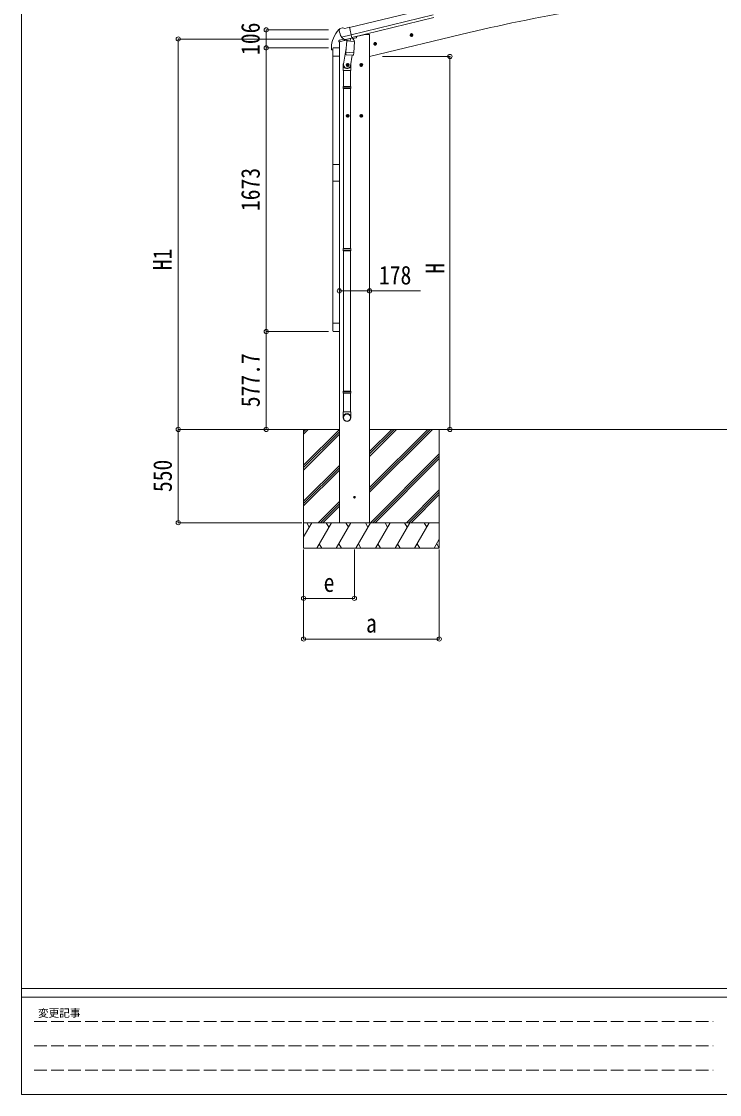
# Model space of a CAD drawing. Units: millimetres at full size. Extents: x -6988 to 7066, y -4877 to 4823.
# Drawn here: x -6988 to -2873, y -4877 to 1453 of the extents above; entities that cross this region are included whole.
import ezdxf
from ezdxf.enums import TextEntityAlignment as Align

# ---------------------------------------------------------------- set-up
doc = ezdxf.new("R2010")
doc.units = ezdxf.units.MM
doc.header["$LTSCALE"] = 25
doc.header["$PDMODE"] = 32
doc.header["$PDSIZE"] = 25
doc.linetypes.add('DASHED3', pattern=[4, 3, -1])
for name, color, linetype, lineweight in [('0-0_0', 7, 'Continuous', 9), ('0-1_本体', 4, 'Continuous', 9), ('0-2_部品', 7, 'Continuous', 9), ('0-A_寸法', 6, 'Continuous', 9), ('1-1_GLASS', 4, 'Continuous', 9), ('1-2_GLASS_SEAL', 7, 'Continuous', 9), ('1-A', 6, 'Continuous', 9), ('F-0_240', 7, 'Continuous', 9)]:
    doc.layers.add(name, color=color, linetype=linetype, lineweight=lineweight)
doc.styles.add('ＭＳ ゴシック', font='')
doc.styles.get('ＭＳ ゴシック').set_extended_font_data('MS Gothic')

msp = doc.modelspace()

# ---------------------------------------------------------------- linework, layer by layer
at = {"layer": '0-0_0'}
for p, q in [((-5710.74, -953.98), (-5113.86, -953.98)), ((-5324.86, -981.31), (-5297.48, -953.93)), ((-5324.86, -967.17), (-5311.62, -953.93)), ((-5324.86, -953.98), (-5324.86, -1653.93)), ((-5324.86, -1165.16), (-5113.86, -954.16)), ((-5324.86, -1179.3), (-5113.86, -968.3)), ((-5324.86, -1193.44), (-5113.86, -982.44)), ((-4935.86, -1324.94), (-4564.84, -953.93)), ((-4935.86, -1296.65), (-4593.13, -953.93)), ((-4935.86, -1310.8), (-4578.98, -953.93)), ((-4935.86, -1112.81), (-4776.98, -953.93)), ((-4935.86, -1098.67), (-4791.12, -953.93)), ((-4935.86, -1084.52), (-4805.26, -953.93)), ((-4935.86, -953.98), (-1057.04, -953.98)), ((-4524.86, -953.93), (-4524.86, -1653.93)), ((-4931, -1503.93), (-4524.86, -1097.79)), ((-4916.86, -1503.93), (-4524.86, -1111.93)), ((-4902.71, -1503.93), (-4524.86, -1126.07)), ((-5324.86, -1377.29), (-5113.86, -1166.29)), ((-5324.86, -1391.43), (-5113.86, -1180.43)), ((-5324.86, -1405.57), (-5113.86, -1194.57)), ((-4718.87, -1503.93), (-4524.86, -1309.92)), ((-4704.72, -1503.93), (-4524.86, -1324.06)), ((-5239.37, -1503.93), (-5113.86, -1378.42)), ((-4690.58, -1503.93), (-4524.86, -1338.2)), ((-5225.22, -1503.93), (-5113.86, -1392.56)), ((-5211.08, -1503.93), (-5113.86, -1406.7)), ((-4524.86, -1503.93), (-5324.86, -1503.93)), ((-5324.86, -1587.76), (-5276.46, -1503.93)), ((-5291.46, -1529.91), (-5306.46, -1503.93)), ((-5247.59, -1653.93), (-5160.99, -1503.93)), ((-5175.99, -1529.91), (-5190.99, -1503.93)), ((-5132.12, -1653.93), (-5045.52, -1503.93)), ((-4935.86, -1503.93), (-5113.86, -1503.93)), ((-5060.52, -1529.91), (-5075.52, -1503.93)), ((-5016.65, -1653.93), (-4930.05, -1503.93)), ((-4945.05, -1529.91), (-4960.05, -1503.93)), ((-4901.18, -1653.93), (-4814.58, -1503.93)), ((-4829.58, -1529.91), (-4844.58, -1503.93)), ((-4785.71, -1653.93), (-4699.11, -1503.93)), ((-4729.11, -1503.93), (-4714.11, -1529.91)), ((-4670.24, -1653.93), (-4583.64, -1503.93)), ((-4598.64, -1529.91), (-4613.64, -1503.93)), ((-5232.59, -1627.95), (-5217.59, -1653.93)), ((-5117.12, -1627.95), (-5102.12, -1653.93)), ((-5001.65, -1627.95), (-4986.65, -1653.93)), ((-4886.18, -1627.95), (-4871.18, -1653.93)), ((-4770.71, -1627.95), (-4755.71, -1653.93)), ((-4655.24, -1627.95), (-4640.24, -1653.93)), ((-4554.77, -1653.93), (-4524.86, -1602.12)), ((-4539.77, -1627.95), (-4524.86, -1653.78)), ((-5324.86, -1653.93), (-4524.86, -1653.93))]:
    msp.add_line(p, q, dxfattribs=at)
msp.add_circle((-5024.86, -1353.93), 5, dxfattribs=at)
at = {"layer": '0-1_本体'}
for p, q in [((-5054.39, 1416.22), (-4571.51, 1533.7)), ((-5044.31, 1374.25), (-4561.3, 1491.72)), ((-5040.38, 1357.87), (-4557.32, 1475.36)), ((-5113.86, -1503.93), (-5113.86, 1332.63)), ((-5011.87, 1363.59), (-4959.86, 1376.07)), ((-4935.86, 1376.07), (-4959.86, 1376.07)), ((-4935.86, 1376.07), (-4935.86, -1503.93)), ((-4347.78, 1387.26), (-4935.83, 1246.08))]:
    msp.add_line(p, q, dxfattribs=at)
at = {"layer": '0-1_本体', "color": 6}
msp.add_line((-4935.86, -136.62), (-5113.86, -136.62), dxfattribs=at)
at = {"layer": '0-1_本体'}
msp.add_arc((-2192.76, -7608.44), 9250.23, 94.95525, 103.47191, dxfattribs=at)
at = {"layer": '0-2_部品'}
for p, q in [((-5115.85, 1400.64), (-5115.57, 1399.49)), ((-5111.63, 1409.22), (-5115.48, 1402.92)), ((-5108.53, 1411.47), (-5095.35, 1414.63)), ((-5080.79, 1411.96), (-5094.05, 1414.65)), ((-5080.79, 1411.96), (-5054.86, 1418.18)), ((-5116.42, 1332.01), (-5073.4, 1342.34)), ((-5116.42, 1338.9), (-5116.42, 1332.01)), ((-5087.96, 1348.1), (-5114.12, 1341.82)), ((-5101.79, 1360.34), (-5044.28, 1374.14)), ((-5084.94, 1345.43), (-5101.32, 1359.92)), ((-5082.23, 1344.86), (-5074.71, 1346.66)), ((-5081.39, 1344.96), (-5079.86, 1345.33)), ((-5079.86, 1345.33), (-5043.16, 1354.14)), ((-5078.03, 1345.1), (-5078.08, 1344.36)), ((-5077.32, 1343.32), (-5051.51, 1336.89)), ((-5070.4, 1337.97), (-5075.08, 1271.14)), ((-5024.72, 1334.78), (-5070.4, 1337.97)), ((-5068.63, 1341.15), (-5068.86, 1337.87)), ((-5049.11, 1352.32), (-5050.13, 1337.71)), ((-5043.16, 1354.14), (-5041.63, 1354.51)), ((-5040.08, 1356.61), (-5039.13, 1356.55)), ((-5039.13, 1356.55), (-5025.82, 1341.23)), ((-5034.83, 1351.6), (-5015.7, 1356.19)), ((-5029.39, 1267.94), (-5024.72, 1334.78)), ((-5025.82, 1341.23), (-5026.26, 1334.89)), ((-5011.87, 1364.81), (-5011.87, 1361.06)), ((-4900.23, 1311.09), (-4904.89, 1330.53)), ((-4698.35, 1369.84), (-4678.9, 1374.51)), ((-4693.79, 1377.62), (-4695.92, 1370.42)), ((-4686.49, 1379.37), (-4693.79, 1377.62)), ((-4686.29, 1362.45), (-4690.96, 1381.89)), ((-4681.33, 1373.92), (-4686.49, 1379.37)), ((-4683.46, 1366.73), (-4681.33, 1373.92)), ((-5073.35, 1295.9), (-5089.26, 1199.73)), ((-5075.94, 1258.67), (-5075.07, 1271.14)), ((-5029.39, 1267.94), (-5075.08, 1271.14)), ((-5029.4, 1267.94), (-5030.29, 1255.25)), ((-4912.28, 1318.48), (-4892.84, 1323.14)), ((-4907.73, 1326.25), (-4909.86, 1319.06)), ((-4900.43, 1328.01), (-4907.73, 1326.25)), ((-4895.26, 1322.56), (-4900.43, 1328.01)), ((-4897.39, 1315.37), (-4895.26, 1322.56)), ((-5075.54, 1257.31), (-5075.54, 1257.31)), ((-5074.09, 1256.53), (-5032.4, 1253.62)), ((-5064.86, 1203.34), (-5071.36, 1199.58)), ((-5064.86, 1185.83), (-5064.86, 1205.83)), ((-5058.36, 1199.58), (-5064.86, 1203.34)), ((-5037.82, 1254), (-5048.56, 1190.41)), ((-4984.86, 1203.34), (-4991.36, 1199.58)), ((-4984.86, 1185.83), (-4984.86, 1205.83)), ((-4978.36, 1199.58), (-4984.86, 1203.34)), ((-5091.41, 1162.57), (-5091.41, 1196.92)), ((-5045.41, 1162.57), (-5091.41, 1162.57)), ((-5089.41, 1162.57), (-5089.41, 1068.57)), ((-5054.86, 1195.83), (-5074.86, 1195.83)), ((-5071.36, 1199.58), (-5071.36, 1192.08)), ((-5071.36, 1192.08), (-5064.86, 1188.32)), ((-5047.41, 1162.57), (-5047.41, 1068.57)), ((-5045.41, 1197.23), (-5045.41, 1162.57)), ((-4974.86, 1195.83), (-4994.86, 1195.83)), ((-4991.36, 1199.58), (-4991.36, 1192.08)), ((-4991.36, 1192.08), (-4984.86, 1188.32)), ((-5091.41, 1066.57), (-5090.41, 1068.57)), ((-5045.41, 1066.57), (-5091.41, 1066.57)), ((-5045.41, 1058.57), (-5091.41, 1058.57)), ((-5046.41, 1068.57), (-5090.41, 1068.57)), ((-5046.41, 1056.57), (-5090.41, 1056.57)), ((-5089.41, 1056.57), (-5089.41, 112.38)), ((-5047.41, 1056.57), (-5047.41, 112.38)), ((-5045.41, 1066.57), (-5046.41, 1068.57)), ((-5045.41, 1058.57), (-5046.41, 1056.57)), ((-5045.41, 1066.57), (-5045.41, 1058.57)), ((-5054.86, 895.83), (-5074.86, 895.83)), ((-5064.86, 903.34), (-5071.36, 899.58)), ((-5071.36, 899.58), (-5071.36, 892.08)), ((-5071.36, 892.08), (-5064.86, 888.32)), ((-5064.86, 885.83), (-5064.86, 905.83)), ((-5058.36, 899.58), (-5064.86, 903.34)), ((-4974.86, 895.83), (-4994.86, 895.83)), ((-4984.86, 903.34), (-4991.36, 899.58)), ((-4991.36, 899.58), (-4991.36, 892.08)), ((-4991.36, 892.08), (-4984.86, 888.32)), ((-4984.86, 885.83), (-4984.86, 905.83)), ((-4978.36, 899.58), (-4984.86, 903.34)), ((-5091.41, 110.38), (-5090.41, 112.38)), ((-5045.41, 110.38), (-5091.41, 110.38)), ((-5045.41, 102.38), (-5091.41, 102.38)), ((-5046.41, 112.38), (-5090.41, 112.38)), ((-5046.41, 100.38), (-5090.41, 100.38)), ((-5089.41, 100.38), (-5089.41, -727.8)), ((-5047.41, 100.38), (-5047.41, -727.8)), ((-5045.41, 110.38), (-5046.41, 112.38)), ((-5045.41, 102.38), (-5046.41, 100.38)), ((-5045.41, 110.38), (-5045.41, 102.38)), ((-5091.41, -729.8), (-5090.41, -727.8)), ((-5045.41, -729.8), (-5091.41, -729.8)), ((-5045.41, -737.8), (-5091.41, -737.8)), ((-5046.41, -727.8), (-5090.41, -727.8)), ((-5046.41, -739.8), (-5090.41, -739.8)), ((-5089.41, -739.8), (-5089.41, -849.8)), ((-5047.41, -739.8), (-5047.41, -849.8)), ((-5045.41, -729.8), (-5046.41, -727.8)), ((-5045.41, -737.8), (-5046.41, -739.8)), ((-5045.41, -729.8), (-5045.41, -737.8)), ((-5091.41, -883.94), (-5091.41, -849.8)), ((-5045.41, -849.8), (-5091.41, -849.8)), ((-5045.41, -883.94), (-5045.41, -849.8))]:
    msp.add_line(p, q, dxfattribs=at)
for points in [[(-5049.43, 1352.73), (-5039.71, 1355.07), (-5054.86, 1418.18)], [(-5102.06, 1360.91), (-5101.48, 1360.07), (-5101.32, 1359.92)], [(-5049.43, 1352.73), (-5049.66, 1352.58), (-5074.43, 1346.63), (-5074.71, 1346.66)], [(-4695.92, 1370.42), (-4690.76, 1364.97), (-4683.46, 1366.73)], [(-4909.86, 1319.06), (-4904.69, 1313.61), (-4897.39, 1315.37)], [(-5064.86, 1188.32), (-5058.36, 1192.08), (-5058.36, 1199.58)], [(-4984.86, 1188.32), (-4978.36, 1192.08), (-4978.36, 1199.58)], [(-5091.41, 1066.57), (-5091.41, 1058.57), (-5090.41, 1056.57)], [(-5064.86, 888.32), (-5058.36, 892.08), (-5058.36, 899.58)], [(-4984.86, 888.32), (-4978.36, 892.08), (-4978.36, 899.58)], [(-5091.41, 110.38), (-5091.41, 102.38), (-5090.41, 100.38)], [(-5091.41, -729.8), (-5091.41, -737.8), (-5090.41, -739.8)]]:
    msp.add_lwpolyline(points, dxfattribs=at)
for centre, radius in [((-4902.56, 1320.81), 8.5), ((-4688.63, 1372.17), 8.5), ((-4688.63, 1372.17), 7.7), ((-4688.63, 1372.17), 6.5), ((-4902.56, 1320.81), 7.7), ((-4902.56, 1320.81), 6.5), ((-5064.86, 1195.83), 8.5), ((-5064.86, 1195.83), 7.7), ((-4984.86, 1195.83), 8.5), ((-4984.86, 1195.83), 7.7), ((-5064.86, 1195.83), 6.5), ((-4984.86, 1195.83), 6.5), ((-5064.86, 895.83), 8.5), ((-5064.86, 895.83), 7.7), ((-5064.86, 895.83), 6.5), ((-4984.86, 895.83), 8.5), ((-4984.86, 895.83), 7.7), ((-4984.86, 895.83), 6.5)]:
    msp.add_circle(centre, radius, dxfattribs=at)
at = {"layer": '0-2_部品', "color": 4}
msp.add_circle((-5024.86, -1353.93), 4.5, dxfattribs=at)
at = {"layer": '0-2_部品'}
for centre, radius, start, end in [((-4918.76, 1446.74), 202.4, 193.5, 205.09125), ((-5107.36, 1406.6), 5, 103.5, 148.5), ((-5094.65, 1411.71), 3, 78.5, 103.5), ((-5113.42, 1338.9), 3, 103.5, 180), ((-5081.51, 1345.45), 0.5, 248.23754, 283.5), ((-5078.52, 1345.14), 0.5, 356, 103.5), ((-5077.08, 1344.29), 1, 176, 256), ((-5051.15, 1337.86), 1.03, 250.03897, 351.96569), ((-5048.51, 1352.24), 0.604, 100.59842, 172.20595), ((-5041.75, 1355), 0.5, 283.5, 318.76246), ((-5016.87, 1361.06), 5, 283.5, 0), ((-5074, 1258.5), 1.95, 175.04017, 217.47766), ((-5073.95, 1258.53), 2, 217.40962, 266), ((-5032.26, 1255.61), 2, 266, 349.46843), ((-5061.41, 1196.92), 30, 177.45142, 180)]:
    msp.add_arc(centre, radius, start, end, dxfattribs=at)
for centre, major_axis, ratio, start_param, end_param in [((-5112.93, 1401.35), (-1.57, -2.57), 0.99628, 4.712389, 5.4996506), ((-5082.95, 1347.68), (-0.73, -2.92), 0.997631, 5.8041905, 6.6006116), ((-5082.9, 1347.91), (2.63, 3.16), 0.650902, 4.0958226, 4.1686332), ((-5082.93, 1347.78), (-0.73, -2.92), 0.997631, 0.3902369, 0.4789948), ((-5068.41, 1197.23), (23, 0), 0.996195, 2.5560258, 6.5663028), ((-5068.41, 1197.23), (21, 0), 0.996195, 2.9349147, 5.9512394), ((-5068.41, -882.2), (-23, 0), 0.996195, 3.1415927, 6.2831853), ((-5068.41, -883.94), (-23, 0), 0.996195, 3.1415927, 6.2831853), ((-5068.41, -883.94), (0, -23.43), 0.981806, 4.712389, 7.8539816)]:
    msp.add_ellipse(centre, major_axis=major_axis, ratio=ratio, start_param=start_param, end_param=end_param, dxfattribs=at)
msp.add_ellipse((-5068.41, -883.94), major_axis=(21, 0), ratio=0.996195, dxfattribs=at)
at = {"layer": '0-A_寸法'}
for p, q in [((-6063.43, 1349.07), (-5177.17, 1349.07)), ((-6063.43, -953.93), (-6063.43, 1349.07)), ((-4462.06, 1246.07), (-4859.17, 1246.07)), ((-4462.06, -953.93), (-4462.06, 1246.07)), ((-4935.86, -136.62), (-4635.86, -136.62)), ((-6063.43, -953.93), (-5335.32, -953.93)), ((-6063.43, -1503.93), (-6063.43, -953.93)), ((-6063.43, -1503.93), (-5335.32, -1503.93)), ((-5325.11, -2190.29), (-5325.11, -1661.35)), ((-5325.11, -1950.32), (-5325.11, -1661.35)), ((-5024.86, -1950.32), (-5024.86, -1661.35)), ((-4525.11, -2190.29), (-4525.11, -1661.35)), ((-5024.86, -1950.32), (-5325.11, -1950.32)), ((-5325.11, -2190.29), (-4525.11, -2190.29))]:
    msp.add_line(p, q, dxfattribs=at)
for p in [(-6063.43, 1349.07), (-4462.06, 1246.07), (-5113.86, -136.62), (-4935.86, -136.62), (-6063.43, -953.93), (-4462.06, -953.93), (-6063.43, -1503.93), (-5325.11, -1950.32), (-5024.86, -1950.32), (-5325.11, -2190.29), (-4525.11, -2190.29)]:
    msp.add_point(p, dxfattribs=at)
at = {"layer": '1-1_GLASS'}
for p, q in [((-5151.86, 1248.29), (-5151.86, 609.29)), ((-5113.86, 1248.29), (-5113.86, 609.29)), ((-5151.86, 511.29), (-5151.86, -327.71)), ((-5113.86, -327.71), (-5113.86, 511.29))]:
    msp.add_line(p, q, dxfattribs=at)
at = {"layer": '1-2_GLASS_SEAL'}
for p, q in [((-5160.36, 1296.78), (-5160.36, 1285.02)), ((-5159.86, 1284.52), (-5153.6, 1284.52)), ((-5153.1, 1291.78), (-5153.1, 1285.02)), ((-5152.86, 1248.29), (-5152.86, 1291.99)), ((-5147.36, 1297.49), (-5118.36, 1297.49)), ((-5147.1, 1297.78), (-5113.86, 1297.78)), ((-5112.86, 1291.99), (-5112.86, 1248.29)), ((-5112.86, 1248.29), (-5152.86, 1248.29)), ((-5152.86, -327.71), (-5152.86, -371.41)), ((-5112.86, -327.71), (-5152.86, -327.71)), ((-5147.36, -376.91), (-5118.36, -376.91)), ((-5112.86, -371.41), (-5112.86, -327.71))]:
    msp.add_line(p, q, dxfattribs=at)
msp.add_lwpolyline([(-5152.86, 609.29), (-5112.86, 609.29), (-5112.86, 511.29), (-5152.86, 511.29)], close=True, dxfattribs=at)
for centre, radius, start, end in [((-5008.1, 1296.78), 152.26, 135.14293, 180), ((-5111.61, 1398.8), 6.95, 110.13068, 129.45641), ((-5159.86, 1285.02), 0.5, 180, 270), ((-5153.6, 1285.02), 0.5, 270, 0), ((-5147.1, 1291.78), 6, 90, 180), ((-5147.36, 1291.99), 5.5, 90, 180), ((-5118.36, 1291.99), 5.5, 0, 90), ((-5147.36, -371.41), 5.5, 180, 270), ((-5118.36, -371.41), 5.5, 270, 0)]:
    msp.add_arc(centre, radius, start, end, dxfattribs=at)
at = {"layer": '1-A'}
for p, q in [((-5545.33, 1402.69), (-5177.17, 1402.69)), ((-5545.33, 1402.69), (-5545.33, 1296.69)), ((-5545.33, 1296.69), (-5177.17, 1296.69)), ((-5545.33, 1296.69), (-5545.33, -376.31)), ((-5545.33, -376.31), (-5177.17, -376.31)), ((-5545.33, -953.98), (-5545.33, -376.31)), ((-5545.33, -953.98), (-5177.17, -953.98))]:
    msp.add_line(p, q, dxfattribs=at)
for p in [(-5545.33, 1402.69), (-5545.33, 1296.69), (-5545.33, -376.31), (-5545.33, -953.98)]:
    msp.add_point(p, dxfattribs=at)
at = {"layer": 'F-0_240', "color": 5}
for p, q in [((-6987.88, 4822.79), (-6987.88, -4877.21)), ((-6987.88, -4252.21), (6712.12, -4252.21)), ((-6987.88, -4302.21), (4489.82, -4302.21)), ((-6987.88, -4877.21), (6712.12, -4877.21))]:
    msp.add_line(p, q, dxfattribs=at)
at = {"layer": 'F-0_240', "color": 4, "linetype": 'DASHED3'}
for p, q in [((-6912.88, -4445.96), (-2910.18, -4445.96)), ((-6912.88, -4589.71), (-2910.18, -4589.71)), ((-6912.88, -4733.46), (-2910.18, -4733.46))]:
    msp.add_line(p, q, dxfattribs=at)

# ---------------------------------------------------------------- texts
at = {"layer": '0-A_寸法', "color": 7, "style": 'ＭＳ ゴシック', "width": 0.85}
for s, p in [('H1', (-6069.43, -15.43)), ('H', (-4462.06, -35.43)), ('550', (-6068.43, -1323.43))]:
    msp.add_text(s, height=110, rotation=90, dxfattribs=at).set_placement(p, align=Align.BOTTOM_LEFT)
for s, p in [('178', (-4880.36, -131.62)), ('e', (-5206.61, -1945.32)), ('a', (-4956.61, -2185.29))]:
    msp.add_text(s, height=110, dxfattribs=at).set_placement(p, align=Align.BOTTOM_LEFT)
at = {"layer": '1-A', "color": 7, "style": 'ＭＳ ゴシック', "width": 0.85}
for s, p in [('106', (-5550.33, 1255.19)), ('1673', (-5550.33, 334.19)), ('577.7', (-5550.33, -822.64))]:
    msp.add_text(s, height=110, rotation=90, dxfattribs=at).set_placement(p, align=Align.BOTTOM_LEFT)
at = {"layer": 'F-0_240', "style": 'ＭＳ ゴシック'}
msp.add_text('変更記事', height=45.82, dxfattribs=at).set_placement((-6890.19, -4433.46), align=Align.BOTTOM_LEFT)

doc.saveas('drawing.dxf')
